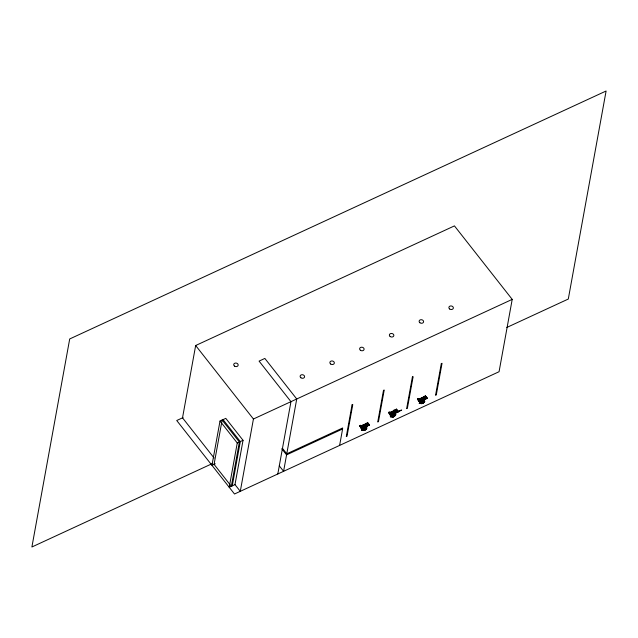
<?xml version="1.0" encoding="UTF-8"?>
<svg xmlns="http://www.w3.org/2000/svg" width="638" height="638" viewBox="0 0 638 638"><rect width="100%" height="100%" fill="white"/><g stroke="black" fill="none" stroke-linecap="round" stroke-linejoin="round"><path stroke-width="0.96" d="M361.347 429.988L363.349 429.837L363.899 430.395C366.643 431.033 365.502 425.889 366.475 428.058L365.861 429.334L363.596 430.235L363.181 429.749L363.947 427.38L362.368 425.371M390.257 416.63L392.25 416.478L392.809 417.037L394.356 416.407L395.153 414.365L394.436 413.711L395.273 415.29L394.38 416.263L392.506 416.869L392.091 416.391L392.856 414.014L391.277 412.012M419.166 403.264L421.16 403.112L421.718 403.671L423.265 403.049L424.063 400.999L423.345 400.345L424.182 401.924L423.289 402.897L421.407 403.511L421 403.025L421.766 400.656L420.187 398.646M361.882 430.14C363.197 430.1 365.343 430.674 365.111 428.76L365.422 428.856C366.722 429.51 363.644 430.77 363.237 429.868L366.148 427.715L364.059 428.489L362.982 427.3L363.883 428.616L363.947 427.38L361.913 427.627L360.007 425.841L361.419 428.401L369.083 425.307L369.179 424.645L362.799 427.532L362.248 429.183L362.695 429.31L365.909 427.356L366.475 428.058L365.422 428.856L365.446 429.773C365.351 428.337 363.915 431.615 362.248 429.183L362.057 427.316M419.876 400.592L420.059 402.458C421.734 404.891 423.169 401.613 423.265 403.049L423.504 401.198L424.063 400.999L420.514 402.586L420.059 402.458L420.617 400.808L421.702 401.892L423.967 400.991L424.294 401.334L421.718 403.671L419.692 403.415M183.058 417.595L176.734 420.514L234.505 494.003L499.068 371.715L512.21 299.381L454.439 225.892L195.659 345.517L182.516 417.842L214.097 458.02M195.659 345.517L253.43 419.006L240.287 491.332L234.991 484.601L243.038 440.308L225.796 418.368L220.014 421.04L211.96 465.333L215.269 463.802M220.014 421.04L237.256 442.987L229.209 487.272L234.991 484.601M232.264 485.861L240.311 441.568L223.069 419.629M277.809 473.986L290.96 401.661L259.076 361.108L264.858 358.436L296.734 398.989L283.591 471.315L279.3 465.86M342.494 429.023L342.686 427.962L286.773 453.817L282.578 448.482M339.615 445.42L342.606 428.967L286.574 454.87L281.781 448.769M359.912 426.304L361.419 428.401L360.007 425.841L361.419 428.401L361.108 425.881M367.089 428.122L364.346 424.637L361.906 425.761L362.839 427.253L361.571 425.634L362.886 427.013L367.943 424.972L362.839 427.253L364.346 424.637L366.451 423.377L367.895 425.211L366.794 423.504L361.571 425.634L361.913 427.627L359.84 425.506L361.913 427.627L360.494 425.203M388.821 412.938L390.328 415.035L388.917 412.483L390.328 415.035L397.992 411.941L398.104 411.327L396.334 409.054L396.222 409.668L397.992 411.941L398.088 411.287L396.334 409.054L396.804 411.845L395.361 410.011L390.472 412.268L390.823 414.269C414.118 404.787 392.96 413.719 391.604 415.944L390.839 414.923L390.966 413.958L392.856 414.014L392.968 415.131C395.743 415.155 394.26 413.217 395.385 414.7L394.029 415.864L394.356 416.407L394.332 415.49C396.031 416.239 389.962 418.081 394.252 416.064C393.152 415.689 394.93 416.359 395.273 415.29L394.595 414.564L395.153 414.365M394.762 415.968L392.506 416.869L392.163 415.745L390.839 414.923L391.891 413.942L392.968 415.131M395.201 409.763L396.804 411.845L395.361 410.011L393.255 411.271L391.748 413.895L396.852 411.606L391.796 413.647L390.472 412.268L391.748 413.895L390.815 412.403L393.255 411.271L395.999 414.764M417.73 399.579L419.238 401.677L417.826 399.117L419.238 401.677L426.902 398.583L427.013 397.96L425.243 395.688L425.131 396.302C427.165 396.932 427.62 400.201 425.721 397.059M424.11 396.397L425.713 398.487L424.27 396.645L419.381 398.909L419.732 400.903L421.766 400.656L427.013 397.96L425.243 395.688L425.713 398.487L424.27 396.645L422.165 397.905L420.657 400.528L425.761 398.24L420.705 400.289L419.381 398.909L420.657 400.528L419.724 399.037L422.165 397.905L424.908 401.398M369.083 425.307L369.195 424.693L367.424 422.412L367.313 423.034L369.179 424.645L364.059 428.489M366.005 427.715L366.571 426.32L365.526 423.991M391.891 413.942L391.238 413.576L392.793 415.258L394.914 414.349L395.472 412.961L394.898 410.282M361.491 430.012L363.62 429.916L361.929 428.281M392.777 414.867L391.445 415.091L391.158 415.816L392.426 416.758L391.604 415.944L391.708 414.166L392.625 415.003L392.091 416.391L392.833 416.877M419.31 403.288C420.362 403.088 424.023 403.838 423.241 402.123M365.414 425.993L366.794 423.504L367.895 425.211L367.424 422.412L369.195 424.693L361.531 427.787L363.947 427.38M394.324 412.626L395.704 410.138L396.804 411.845M423.233 399.26L424.613 396.78L425.713 398.487M365.773 427.356L366.571 426.32M394.683 413.99L395.472 412.961L394.093 409.851M421.702 401.892L423.823 400.983L424.382 399.595L427.013 397.96L419.349 401.055L421.766 400.656L421.87 401.765L424.382 399.595L423.807 396.916M363.867 428.234L363.269 429.884L366.364 428.656L365.686 427.931L366.244 427.723M421.766 400.656L420.801 400.576C422.819 401.23 420.171 402.49 421.335 403.391L424.182 401.924L423.504 401.198M420.617 400.808L419.748 401.557L421.535 401.645L420.801 400.576M390.799 416.646L394.117 416.104L392.809 417.037L390.791 416.774M395.058 414.349L392.29 415.936L395.385 414.7L392.179 416.526L395.273 415.29L392.506 416.869L391.604 415.944L391.828 416.415M363.923 430.243L365.861 429.334M421.742 403.511L423.672 402.602M253.43 419.006L512.21 299.381M237.256 442.987L243.038 440.308M211.904 463.778L31.9 546.989L69.702 338.961L606.1 91.011L568.298 299.039L506.787 327.469M361.906 425.761L366.794 423.504M390.815 412.403L395.704 410.138M419.724 399.037L424.613 396.78M419.764 403.463L421.471 403.368L424.182 401.924L421.088 403.16L420.354 401.733L421.335 403.391L420.514 402.586L420.737 403.049M390.855 416.829L394.117 416.104M361.945 430.187L363.66 430.092L366.364 428.656L363.596 430.235L362.695 429.31L362.918 429.773M392.147 416.502L390.4 416.646M392.856 414.014L390.44 414.421L398.104 411.327L396.222 409.668L397.976 411.901M419.708 403.288L423.026 402.738M361.89 430.012L365.207 429.47M419.589 403.328L421.16 403.112L424.294 401.334L421.2 402.57L423.967 400.991L423.592 400.632M390.687 416.694L392.25 416.478M361.778 430.052L363.349 429.837L366.475 428.058L363.381 429.294L362.536 428.457L363.716 428.369L362.799 427.532M425.713 397.051L426.886 398.535M366.292 423.13L367.895 425.211M418.305 398.479L419.732 400.903L417.826 399.117L419.238 401.677L418.927 399.157M389.395 411.845L390.823 414.269L388.917 412.483L390.328 415.035L390.017 412.523M423.345 397.259L424.382 399.595L423.728 400.632M418.161 398.973L419.238 401.677M389.252 412.339L390.328 415.035M360.342 425.705L361.419 428.401M422.93 402.036L422.938 402.498M394.021 415.402L394.029 415.864M222.12 420.067L214.073 464.36L231.315 486.3L239.37 442.006L222.12 420.067M352.048 404.899L346.298 436.536L347.024 436.201L352.774 404.564L352.048 404.899M383.486 390.368L377.736 421.997L378.462 421.662L384.212 390.033L383.486 390.368M412.395 377.002L406.645 408.639L407.371 408.304L413.121 376.667L412.395 377.002M441.305 363.636L435.555 395.273L436.28 394.938L442.03 363.301L441.305 363.636M419.732 400.903L417.699 398.758L419.66 400.935M390.823 414.269L388.789 412.124L390.751 414.293M449.63 308.975A2.257 1.778 10.3 0 0 453.315 308.234A2.257 1.778 10.3 0 0 450.404 305.985A2.257 1.778 10.3 0 0 449.63 308.975M419.884 322.732A2.257 1.778 10.3 0 0 423.56 321.991A2.257 1.778 10.3 0 0 420.649 319.742A2.257 1.778 10.3 0 0 419.884 322.732M390.129 336.481A2.257 1.778 10.3 0 0 393.813 335.74A2.257 1.778 10.3 0 0 390.903 333.491A2.257 1.778 10.3 0 0 390.129 336.481M360.374 350.238A2.257 1.778 10.3 0 0 364.059 349.496A2.257 1.778 10.3 0 0 361.148 347.247A2.257 1.778 10.3 0 0 360.374 350.238M330.628 363.987A2.257 1.778 10.3 0 0 334.304 363.245A2.257 1.778 10.3 0 0 331.393 360.996A2.257 1.778 10.3 0 0 330.628 363.987M300.873 377.744A2.257 1.778 10.3 0 0 304.557 377.002A2.257 1.778 10.3 0 0 301.646 374.753A2.257 1.778 10.3 0 0 300.873 377.744M234.457 366.068A2.257 1.778 10.3 0 0 238.134 365.335A2.257 1.778 10.3 0 0 235.223 363.086A2.257 1.778 10.3 0 0 234.457 366.068"/></g></svg>
